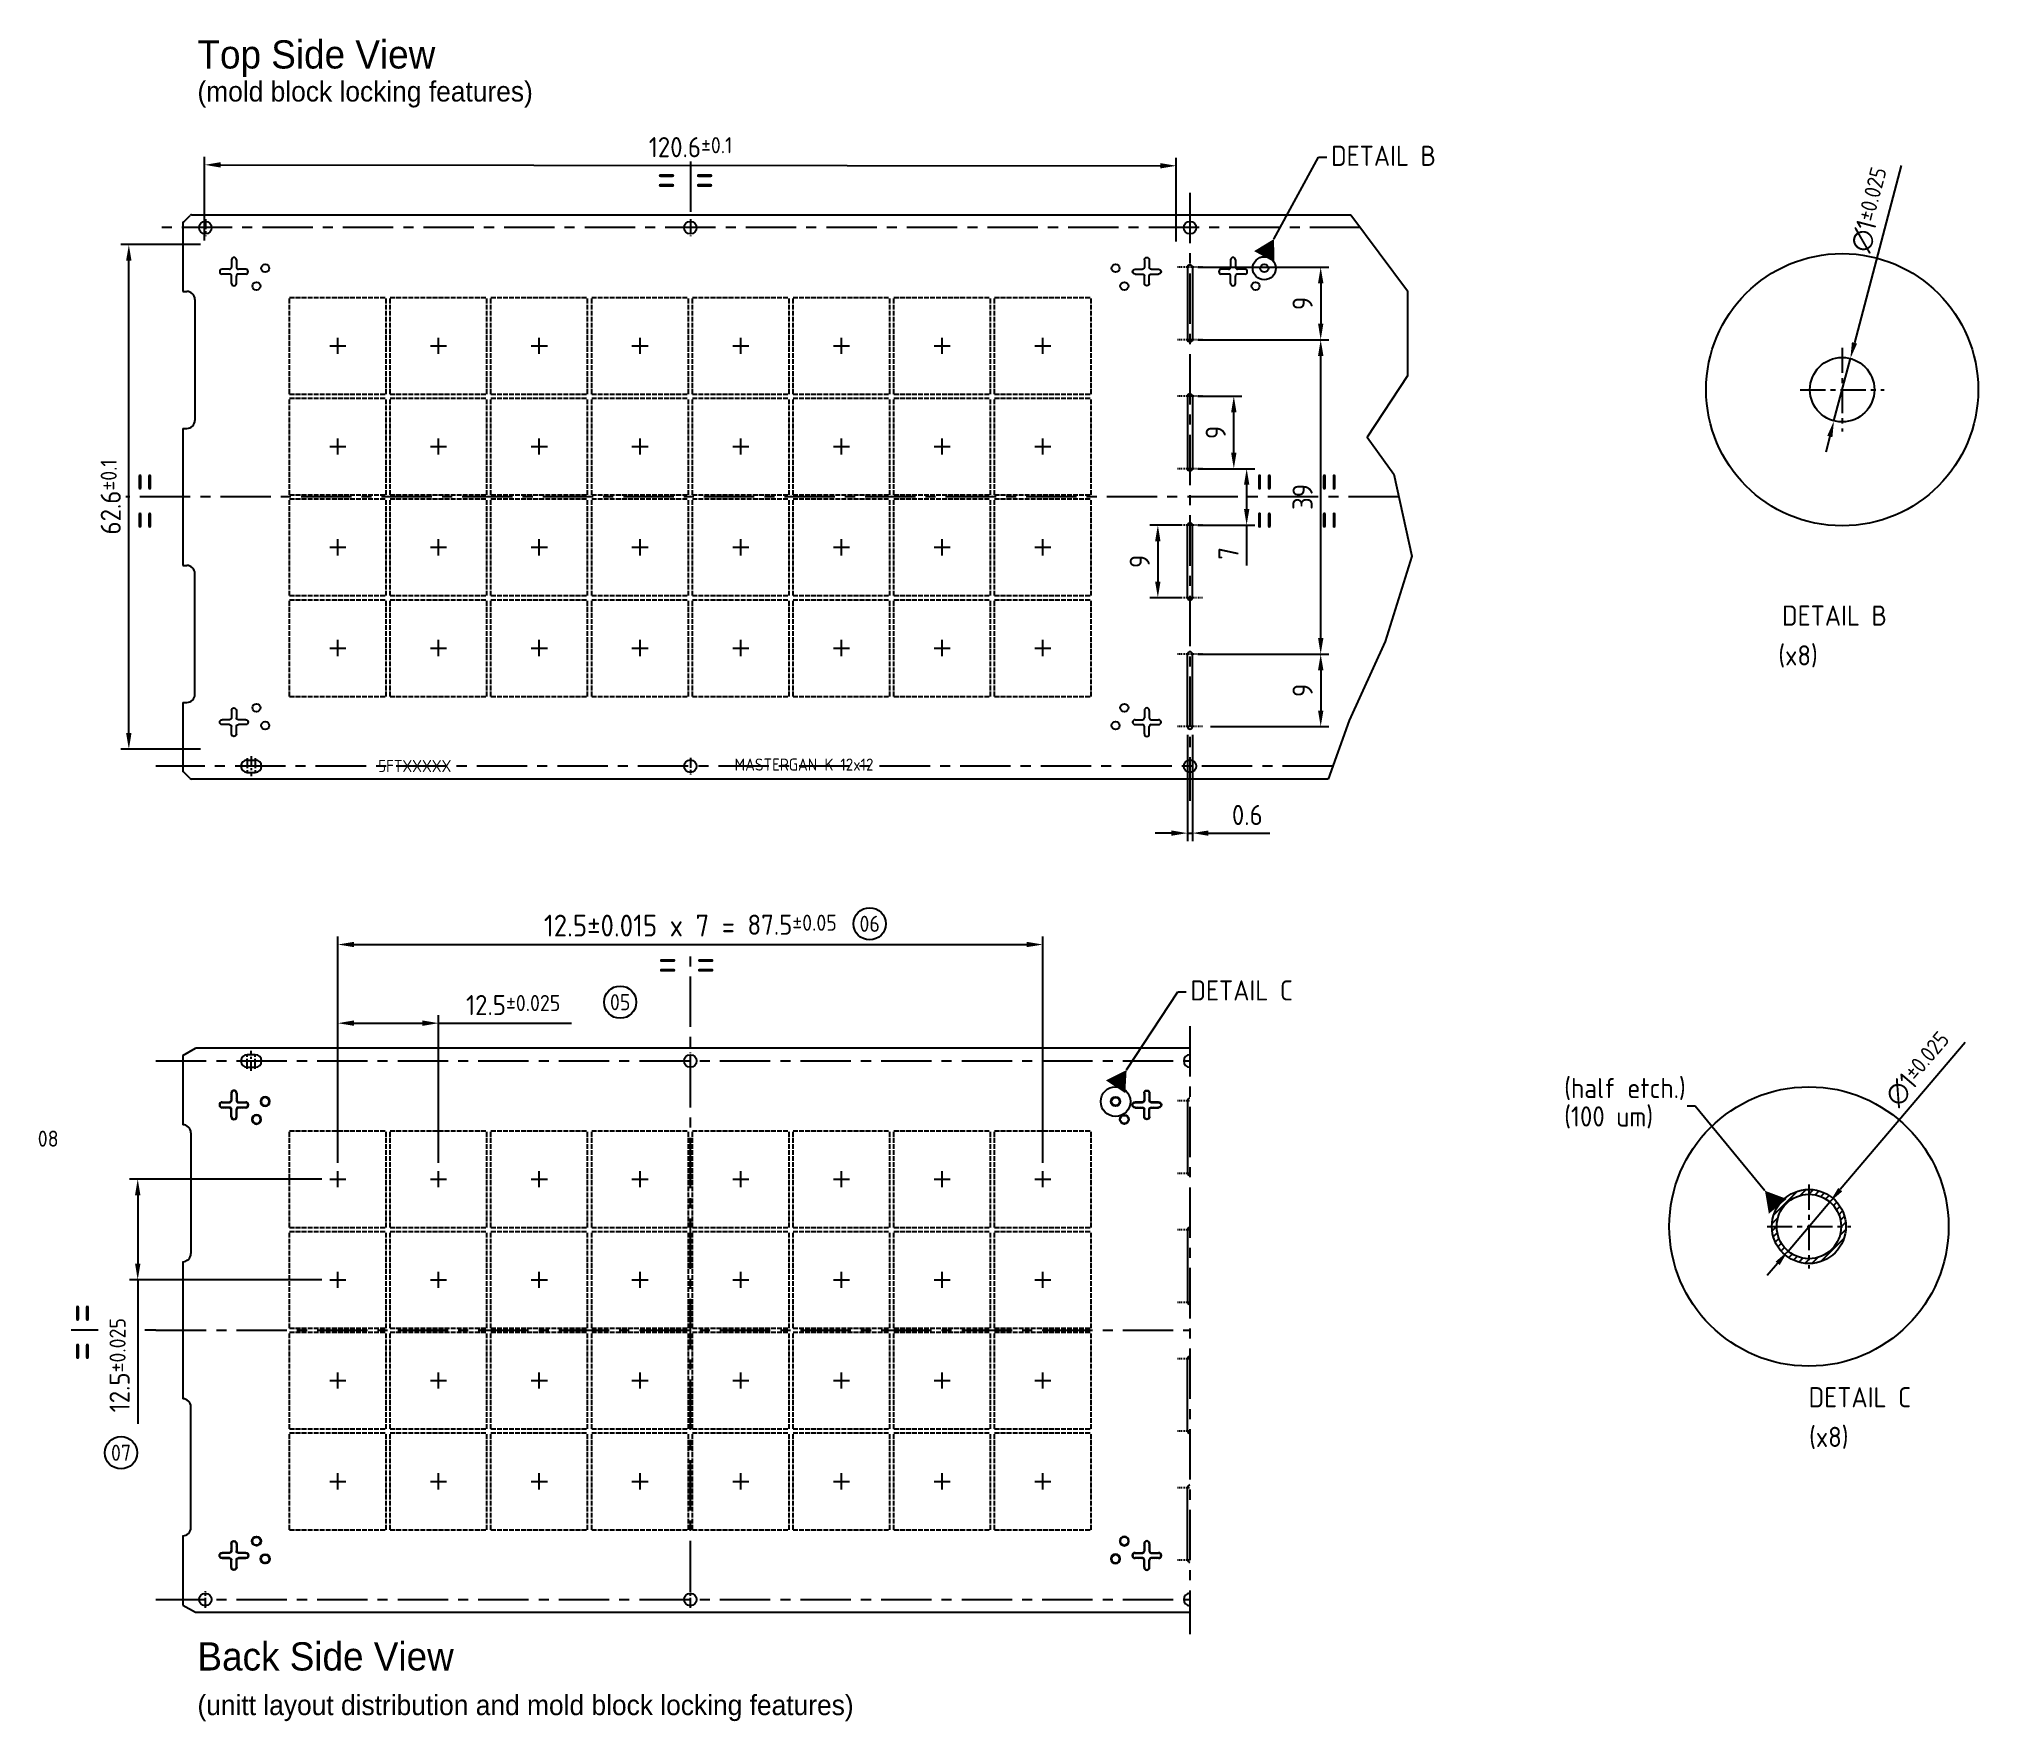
# Model space of a CAD drawing. Extents: x 392 to 633, y 231 to 440.
import ezdxf
from ezdxf import colors
from ezdxf.entities.mleader import LeaderData, LeaderLine
from ezdxf.enums import TextEntityAlignment as Align
from ezdxf.math import Vec2, Vec3

# ---------------------------------------------------------------- set-up
doc = ezdxf.new("R2010")
doc.units = 0
for name, pattern in [('AM_ISO02W050', [7.5, 6, -1.5]), ('AXES', [2, 1.25, -0.25, 0.25, -0.25]), ('CONTINU', [0])]:
    doc.linetypes.add(name, pattern=pattern)
for name, color, linetype, lineweight in [('AXIS', 4, 'AXES', 25), ('DIMENSIONS', 3, 'Continuous', 25), ('NOTES', 6, 'CONTINU', 25)]:
    doc.layers.add(name, color=color, linetype=linetype, lineweight=lineweight)
for name, color, linetype in [('bottom etching', 64, 'Continuous'), ('bottom leadframe', 7, 'Continuous'), ('leadframe', 7, 'Continuous'), ('Marking(top side)', 200, 'Continuous'), ('Outline', 6, 'AM_ISO02W050'), ('top leadframe', 5, 'Continuous')]:
    doc.layers.add(name, color=color, linetype=linetype)
doc.styles.get("Standard").update_dxf_attribs({"font": 'ISOCP.SHX', "bigfont": 'bigfont.shx'})
doc.dimstyles.new('ST standard', dxfattribs={"dimtxt": 2.5, "dimasz": 3.5, "dimexe": 1, "dimexo": 1, "dimgap": 1, "dimtad": 1, "dimdec": 3, "dimdsep": 46, "dimtxsty": 'STANDARD', "dimcen": 0, "dimclrd": 3, "dimclre": 3, "dimclrt": 1, "dimadec": 0, "dimazin": 2, "dimtol": 1, "dimtp": 0.1, "dimtm": 0.1, "dimtfac": 0.8, "dimtdec": 3, "dimtmove": 0, "dimatfit": 3, "dimfxl": 1, "dimtolj": 2, "dimlwd": -1, "dimlwe": -1, "dimarcsym": 1})
doc.dimstyles.new('ST standard$0', dxfattribs={"dimtxt": 2.5, "dimasz": 2, "dimexe": 1, "dimexo": 1, "dimgap": 1, "dimtad": 1, "dimdec": 3, "dimdsep": 46, "dimtxsty": 'STANDARD', "dimcen": 0, "dimclrd": 3, "dimclre": 3, "dimclrt": 1, "dimadec": 0, "dimazin": 2, "dimtol": 1, "dimtp": 0.1, "dimtm": 0.1, "dimtfac": 0.8, "dimtdec": 3, "dimtmove": 0, "dimatfit": 3, "dimfxl": 1, "dimtolj": 2, "dimlwd": -1, "dimlwe": -1, "dimarcsym": 1})

# ---------------------------------------------------------------- blocks, each defined once
blk = doc.blocks.new('*D4')
at = {"layer": 'Defpoints', "color": 0, "ltscale": 50, "transparency": 16777216}
for p in [(535.19, 386.34), (542.23, 386.34), (535.19, 379.34)]:
    blk.add_point(p, dxfattribs=at)
at = {"layer": 'DIMENSIONS', "color": 3, "linetype": 'ByBlock', "ltscale": 50, "transparency": 16777216}
for p, q in [((536.19, 386.34), (543.23, 386.34)), ((536.19, 379.34), (543.23, 379.34))]:
    blk.add_line(p, q, dxfattribs=at)
at = {"layer": 'DIMENSIONS', "color": 3, "ltscale": 50, "transparency": 16777216}
for p, q in [((542.23, 384.34), (542.23, 381.34)), ((542.23, 379.34), (542.23, 374.34))]:
    blk.add_line(p, q, dxfattribs=at)
for points in [[(541.9, 384.34), (542.57, 384.34), (542.23, 386.34)], [(541.9, 381.34), (542.57, 381.34), (542.23, 379.34)]]:
    blk.add_solid(points, dxfattribs=at)
at = {"layer": 'DIMENSIONS', "color": 1, "ltscale": 50, "transparency": 16777216, "insert": (539.98, 375.84), "char_height": 2.5, "attachment_point": 5, "rotation": 90}
blk.add_mtext('\\A2;7', dxfattribs=at)
blk = doc.blocks.new('*D5')
at = {"layer": 'Defpoints', "color": 0, "ltscale": 50, "transparency": 16777216}
for p in [(535.19, 395.34), (540.64, 395.34), (535.19, 386.34)]:
    blk.add_point(p, dxfattribs=at)
at = {"layer": 'DIMENSIONS', "color": 3, "linetype": 'ByBlock', "ltscale": 50, "transparency": 16777216}
for p, q in [((536.19, 395.34), (541.64, 395.34)), ((536.19, 386.34), (541.64, 386.34))]:
    blk.add_line(p, q, dxfattribs=at)
at = {"layer": 'DIMENSIONS', "color": 3, "ltscale": 50, "transparency": 16777216}
blk.add_line((540.64, 388.34), (540.64, 393.34), dxfattribs=at)
for points in [[(540.3, 393.34), (540.97, 393.34), (540.64, 395.34)], [(540.3, 388.34), (540.97, 388.34), (540.64, 386.34)]]:
    blk.add_solid(points, dxfattribs=at)
at = {"layer": 'DIMENSIONS', "color": 1, "ltscale": 50, "transparency": 16777216, "insert": (538.39, 390.84), "char_height": 2.5, "attachment_point": 5, "rotation": 90}
blk.add_mtext('\\A2;9', dxfattribs=at)
blk = doc.blocks.new('*D6')
at = {"layer": 'Defpoints', "color": 0, "ltscale": 50, "transparency": 16777216}
for p in [(535.19, 379.34), (531.21, 370.34), (535.19, 370.34)]:
    blk.add_point(p, dxfattribs=at)
at = {"layer": 'DIMENSIONS', "color": 3, "linetype": 'ByBlock', "ltscale": 50, "transparency": 16777216}
for p, q in [((534.19, 379.34), (530.21, 379.34)), ((534.19, 370.34), (530.21, 370.34))]:
    blk.add_line(p, q, dxfattribs=at)
at = {"layer": 'DIMENSIONS', "color": 3, "ltscale": 50, "transparency": 16777216}
blk.add_line((531.21, 377.34), (531.21, 372.34), dxfattribs=at)
for points in [[(530.87, 377.34), (531.54, 377.34), (531.21, 379.34)], [(530.87, 372.34), (531.54, 372.34), (531.21, 370.34)]]:
    blk.add_solid(points, dxfattribs=at)
at = {"layer": 'DIMENSIONS', "color": 1, "ltscale": 50, "transparency": 16777216, "insert": (528.96, 374.84), "char_height": 2.5, "attachment_point": 5, "rotation": 90}
blk.add_mtext('\\A2;9', dxfattribs=at)
blk = doc.blocks.new('*D7')
at = {"layer": 'Defpoints', "color": 0, "ltscale": 50, "transparency": 16777216}
for p in [(535.19, 402.34), (551.42, 402.34), (535.19, 363.34)]:
    blk.add_point(p, dxfattribs=at)
at = {"layer": 'DIMENSIONS', "color": 3, "linetype": 'ByBlock', "ltscale": 50, "transparency": 16777216}
for p, q in [((536.19, 402.34), (552.42, 402.34)), ((536.19, 363.34), (552.42, 363.34))]:
    blk.add_line(p, q, dxfattribs=at)
at = {"layer": 'DIMENSIONS', "color": 3, "ltscale": 50, "transparency": 16777216}
blk.add_line((551.42, 365.34), (551.42, 400.34), dxfattribs=at)
for points in [[(551.09, 400.34), (551.76, 400.34), (551.42, 402.34)], [(551.09, 365.34), (551.76, 365.34), (551.42, 363.34)]]:
    blk.add_solid(points, dxfattribs=at)
at = {"layer": 'DIMENSIONS', "color": 1, "ltscale": 50, "transparency": 16777216, "insert": (549.17, 382.84), "char_height": 2.5, "attachment_point": 5, "rotation": 90}
blk.add_mtext('\\A2;39', dxfattribs=at)
blk = doc.blocks.new('*D8')
at = {"layer": 'Defpoints', "color": 0, "ltscale": 50, "transparency": 16777216}
for p in [(535.19, 411.34), (535.19, 402.34), (551.42, 402.34)]:
    blk.add_point(p, dxfattribs=at)
at = {"layer": 'DIMENSIONS', "color": 3, "linetype": 'ByBlock', "ltscale": 50, "transparency": 16777216}
for p, q in [((536.19, 411.34), (552.42, 411.34)), ((536.19, 402.34), (552.42, 402.34))]:
    blk.add_line(p, q, dxfattribs=at)
at = {"layer": 'DIMENSIONS', "color": 3, "ltscale": 50, "transparency": 16777216}
blk.add_line((551.42, 409.34), (551.42, 404.34), dxfattribs=at)
for points in [[(551.09, 409.34), (551.76, 409.34), (551.42, 411.34)], [(551.09, 404.34), (551.76, 404.34), (551.42, 402.34)]]:
    blk.add_solid(points, dxfattribs=at)
at = {"layer": 'DIMENSIONS', "color": 1, "ltscale": 50, "transparency": 16777216, "insert": (549.17, 406.84), "char_height": 2.5, "attachment_point": 5, "rotation": 90}
blk.add_mtext('\\A2;9', dxfattribs=at)
blk = doc.blocks.new('*D9')
at = {"layer": 'Defpoints', "color": 0, "ltscale": 50, "transparency": 16777216}
for p in [(535.19, 363.34), (536.74, 354.34), (551.42, 354.34)]:
    blk.add_point(p, dxfattribs=at)
at = {"layer": 'DIMENSIONS', "color": 3, "linetype": 'ByBlock', "ltscale": 50, "transparency": 16777216}
for p, q in [((536.19, 363.34), (552.42, 363.34)), ((537.74, 354.34), (552.42, 354.34))]:
    blk.add_line(p, q, dxfattribs=at)
at = {"layer": 'DIMENSIONS', "color": 3, "ltscale": 50, "transparency": 16777216}
blk.add_line((551.42, 361.34), (551.42, 356.34), dxfattribs=at)
for points in [[(551.09, 361.34), (551.76, 361.34), (551.42, 363.34)], [(551.09, 356.34), (551.76, 356.34), (551.42, 354.34)]]:
    blk.add_solid(points, dxfattribs=at)
at = {"layer": 'DIMENSIONS', "color": 1, "ltscale": 50, "transparency": 16777216, "insert": (549.17, 358.84), "char_height": 2.5, "attachment_point": 5, "rotation": 90}
blk.add_mtext('\\A2;9', dxfattribs=at)
blk = doc.blocks.new('*D10')
at = {"layer": 'Defpoints', "color": 0, "ltscale": 50, "transparency": 16777216}
for p in [(534.89, 354.34), (535.49, 354.34), (535.49, 341.13)]:
    blk.add_point(p, dxfattribs=at)
at = {"layer": 'DIMENSIONS', "color": 3, "linetype": 'ByBlock', "ltscale": 50, "transparency": 16777216}
for p, q in [((534.89, 353.34), (534.89, 340.13)), ((535.49, 353.34), (535.49, 340.13))]:
    blk.add_line(p, q, dxfattribs=at)
at = {"layer": 'DIMENSIONS', "color": 3, "ltscale": 50, "transparency": 16777216}
for p, q in [((532.89, 341.13), (530.89, 341.13)), ((534.89, 341.13), (535.49, 341.13)), ((537.49, 341.13), (545.12, 341.13))]:
    blk.add_line(p, q, dxfattribs=at)
for points in [[(532.89, 341.46), (532.89, 340.8), (534.89, 341.13)], [(537.49, 341.46), (537.49, 340.8), (535.49, 341.13)]]:
    blk.add_solid(points, dxfattribs=at)
at = {"layer": 'DIMENSIONS', "color": 1, "ltscale": 50, "transparency": 16777216, "insert": (542.31, 343.38), "char_height": 2.5, "attachment_point": 5}
blk.add_mtext('\\A2;0.6', dxfattribs=at)
blk = doc.blocks.new('*D11')
at = {"layer": 'Defpoints', "color": 0, "ltscale": 50, "transparency": 16777216}
for p in [(533.5, 423.92), (412.89, 413.64), (533.49, 413.53)]:
    blk.add_point(p, dxfattribs=at)
at = {"layer": 'DIMENSIONS', "color": 3, "linetype": 'ByBlock', "ltscale": 50, "transparency": 16777216}
for p, q in [((412.89, 414.64), (412.9, 425.04)), ((533.49, 414.53), (533.5, 424.92))]:
    blk.add_line(p, q, dxfattribs=at)
at = {"layer": 'DIMENSIONS', "color": 3, "ltscale": 50, "transparency": 16777216}
blk.add_line((414.9, 424.03), (531.5, 423.92), dxfattribs=at)
for points in [[(414.9, 424.37), (414.9, 423.7), (412.9, 424.04)], [(531.5, 424.26), (531.5, 423.59), (533.5, 423.92)]]:
    blk.add_solid(points, dxfattribs=at)
at = {"layer": 'DIMENSIONS', "color": 1, "ltscale": 50, "transparency": 16777216, "insert": (473.21, 426.23), "char_height": 2.5, "attachment_point": 5, "rotation": 359.9464}
blk.add_mtext('\\A2;120.6{\\H2;±0.1}', dxfattribs=at)
blk = doc.blocks.new('*D12')
at = {"layer": 'Defpoints', "color": 0, "ltscale": 50, "transparency": 16777216}
for p in [(403.5, 414.14), (413.39, 414.14), (413.39, 351.54)]:
    blk.add_point(p, dxfattribs=at)
at = {"layer": 'DIMENSIONS', "color": 3, "linetype": 'ByBlock', "ltscale": 50, "transparency": 16777216}
for p, q in [((412.39, 414.14), (402.5, 414.14)), ((412.39, 351.54), (402.5, 351.54))]:
    blk.add_line(p, q, dxfattribs=at)
at = {"layer": 'DIMENSIONS', "color": 3, "ltscale": 50, "transparency": 16777216}
blk.add_line((403.5, 353.54), (403.5, 412.14), dxfattribs=at)
for points in [[(403.16, 412.14), (403.83, 412.14), (403.5, 414.14)], [(403.16, 353.54), (403.83, 353.54), (403.5, 351.54)]]:
    blk.add_solid(points, dxfattribs=at)
at = {"layer": 'DIMENSIONS', "color": 1, "ltscale": 50, "transparency": 16777216, "insert": (401.25, 382.84), "char_height": 2.5, "attachment_point": 5, "rotation": 90}
blk.add_mtext('\\A2;62.6{\\H2;±0.1}', dxfattribs=at)
blk = doc.blocks.new('_DatumFilled')
at = {"color": 0, "linetype": 'ByBlock'}
blk.add_solid([(0, 0.577), (-1, 0), (0, -0.577)], dxfattribs=at)
blk = doc.blocks.new('slot')
at = {"layer": 'AXIS', "ltscale": 0.1}
for p, q in [((-1.55, 9.5), (1.55, 9.5)), ((-1.55, 0.5), (1.55, 0.5))]:
    blk.add_line(p, q, dxfattribs=at)
at = {"layer": 'leadframe'}
for p, q in [((-0.3, 9.5), (-0.3, 0.5)), ((0.3, 9.5), (0.3, 0.5))]:
    blk.add_line(p, q, dxfattribs=at)
for centre, start, end in [((0, 9.5), 0, 180), ((0, 0.5), 180, 0)]:
    blk.add_arc(centre, 0.3, start, end, dxfattribs=at)
blk = doc.blocks.new('leadframe half top')
for centre in [(-122.2, 33.41), (-62, 33.41), (0, 33.41), (-62, -33.41), (0, -33.41)]:
    blk.add_circle(centre, 0.775)
at = {"layer": 'AXIS', "ltscale": 5}
for p, q in [((0, 37.72), (0, -37.72)), ((21.13, 33.41), (-128.33, 33.41)), ((25.93, 0), (-132.05, 0)), ((17.74, -33.41), (-128.33, -33.41))]:
    blk.add_line(p, q, dxfattribs=at)
at = {"layer": 'AXIS'}
for p, q in [((-122.2, 34.45), (-122.2, 32.37)), ((-62, 34.45), (-62, 32.37)), ((-117, -32.41), (-117, -34.41)), ((-116.5, -32.16), (-116.5, -34.66)), ((-116, -32.41), (-116, -34.41)), ((-62, -32.37), (-62, -34.45))]:
    blk.add_line(p, q, dxfattribs=at)
at = {"layer": 'leadframe'}
for p, q in [((-125, 34.1), (-125, 25.5)), ((-124.82, 34.18), (-124.07, 34.93)), ((-123.9, 35), (19.95, 35)), ((-125, 25.5), (-124.5, 25.5)), ((-123.5, 24.5), (-123.5, 9.5)), ((-125, 8.5), (-125, -8.5)), ((-125, 8.5), (-124.5, 8.5)), ((-125, -8.5), (-124.5, -8.5)), ((-123.5, -24.5), (-123.5, -9.5)), ((-125, -25.5), (-125, -34.1)), ((-125, -25.5), (-124.5, -25.5)), ((-117, -32.64), (-116, -32.64)), ((-124.07, -34.93), (-124.82, -34.18)), ((17.17, -35), (-123.9, -35)), ((-117, -34.19), (-116, -34.19))]:
    blk.add_line(p, q, dxfattribs=at)
blk.add_lwpolyline([(19.95, 35), (26.99, 25.57), (26.99, 15.02), (21.99, 7.43), (25.32, 2.81), (27.54, -7.37), (24.21, -17.92), (19.77, -27.73), (17.17, -35)], dxfattribs=at)
for centre, radius, start, end in [((-125, 34.35), 0.25, 270, 315), ((-123.9, 34.75), 0.25, 90, 135), ((-124.5, 24.5), 1, 0, 90), ((-124.5, 9.5), 1, 270, 0), ((-124.5, -9.5), 1, 0, 90), ((-124.5, -24.5), 1, 270, 360), ((-117, -33.41), 0.775, 90, 270), ((-116, -33.41), 0.775, 270, 90), ((-125, -34.35), 0.25, 45, 90), ((-123.9, -34.75), 0.25, 225, 270)]:
    blk.add_arc(centre, radius, start, end, dxfattribs=at)
at = {"layer": 'leadframe', "xscale": -1}
for p in [(0, 19), (0, 3)]:
    blk.add_blockref('slot', p, dxfattribs=at)
at = {"layer": 'leadframe', "rotation": 180}
for p in [(0, -3), (0, -19)]:
    blk.add_blockref('slot', p, dxfattribs=at)
blk = doc.blocks.new('leadframe half bottom')
for centre in [(-62, 33.41), (-122.2, -33.41), (-62, -33.41)]:
    blk.add_circle(centre, 0.775)
for centre in [(0, 33.41), (0, -33.41)]:
    blk.add_arc(centre, 0.775, 90, 270)
at = {"layer": 'AXIS', "ltscale": 5}
for p, q in [((-62, -32.37), (-62, 46.88)), ((0, 37.72), (0, -37.72)), ((-128.33, 33.41), (0, 33.41)), ((-128.33, 0), (0, 0)), ((-128.33, -33.41), (0, -33.41))]:
    blk.add_line(p, q, dxfattribs=at)
at = {"layer": 'AXIS'}
for p, q in [((-117, 32.41), (-117, 34.41)), ((-116.5, 32.16), (-116.5, 34.66)), ((-116.5, 32.16), (-116.5, 34.66)), ((-116, 32.41), (-116, 34.41)), ((-62, 32.37), (-62, 34.45)), ((-122.2, -34.45), (-122.2, -32.37)), ((-62, -34.45), (-62, -32.37))]:
    blk.add_line(p, q, dxfattribs=at)
at = {"layer": 'AXIS', "ltscale": 0.1}
for p, q in [((-1.55, 28.5), (0, 28.5)), ((-1.55, 19.5), (0, 19.5)), ((-1.55, 12.5), (0, 12.5)), ((-1.55, 3.5), (0, 3.5)), ((-1.55, -3.5), (0, -3.5)), ((-1.55, -12.5), (0, -12.5)), ((-1.55, -19.5), (0, -19.5)), ((-1.55, -28.5), (0, -28.5))]:
    blk.add_line(p, q, dxfattribs=at)
at = {"layer": 'leadframe'}
for p, q in [((-125, 34.1), (-123.44, 35)), ((-125, 34.1), (-125, 25.5)), ((0, 35), (-123.44, 35)), ((-117, 34.19), (-116, 34.19)), ((-117, 32.64), (-116, 32.64)), ((-0.3, 28.5), (-0.3, 19.5)), ((-124, 24.5), (-124, 9.5)), ((-0.3, 12.5), (-0.3, 3.5)), ((-125, 8.5), (-125, -8.5)), ((-0.3, -12.5), (-0.3, -3.5)), ((-124, -24.5), (-124, -9.5)), ((-0.3, -28.5), (-0.3, -19.5)), ((-125, -25.5), (-125, -34.1)), ((-125, -34.1), (-123.44, -35)), ((-123.44, -35), (0, -35))]:
    blk.add_line(p, q, dxfattribs=at)
for centre, radius, start, end in [((-117, 33.41), 0.775, 90, 270), ((-116, 33.41), 0.775, 270, 90), ((0, 28.5), 0.3, 90, 180), ((-125, 24.5), 1, 0, 90), ((0, 19.5), 0.3, 180, 270), ((0, 12.5), 0.3, 90, 180), ((-125, 9.5), 1, 270, 0), ((0, 3.5), 0.3, 180, 270), ((0, -3.5), 0.3, 90, 180), ((-125, -9.5), 1, 0, 90), ((0, -12.5), 0.3, 180, 270), ((0, -19.5), 0.3, 90, 180), ((-125, -24.5), 1, 270, 0), ((0, -28.5), 0.3, 180, 270)]:
    blk.add_arc(centre, radius, start, end, dxfattribs=at)
blk = doc.blocks.new('*D15')
at = {"layer": 'bottom etching', "color": 3, "linetype": 'ByBlock', "ltscale": 50, "transparency": 16777216}
for p, q in [((427.44, 298.21), (403.6, 298.21)), ((404.6, 296.21), (404.6, 287.71)), ((427.44, 285.71), (403.6, 285.71)), ((404.6, 285.71), (404.6, 267.86))]:
    blk.add_line(p, q, dxfattribs=at)
at = {"layer": 'bottom etching', "color": 3, "ltscale": 50, "transparency": 16777216}
for points in [[(404.27, 296.21), (404.94, 296.21), (404.6, 298.21)], [(404.27, 287.71), (404.94, 287.71), (404.6, 285.71)]]:
    blk.add_solid(points, dxfattribs=at)
at = {"layer": 'Defpoints', "color": 0, "ltscale": 50, "transparency": 16777216}
for p in [(428.44, 298.21), (404.6, 285.71), (428.44, 285.71)]:
    blk.add_point(p, dxfattribs=at)
at = {"layer": 'bottom etching', "color": 1, "ltscale": 50, "transparency": 16777216, "insert": (402.35, 275.12), "char_height": 2.5, "attachment_point": 5, "rotation": 90}
blk.add_mtext('\\A2;12.5{\\H2;±0.025}', dxfattribs=at)
blk = doc.blocks.new('*D16')
at = {"layer": 'bottom etching', "color": 3, "linetype": 'ByBlock', "ltscale": 50, "transparency": 16777216}
for p, q in [((429.44, 300.21), (429.44, 318.55)), ((441.94, 300.21), (441.94, 318.55)), ((431.44, 317.55), (439.94, 317.55)), ((441.94, 317.55), (458.45, 317.55))]:
    blk.add_line(p, q, dxfattribs=at)
at = {"layer": 'bottom etching', "color": 3, "ltscale": 50, "transparency": 16777216}
for points in [[(431.44, 317.89), (431.44, 317.22), (429.44, 317.55)], [(439.94, 317.89), (439.94, 317.22), (441.94, 317.55)]]:
    blk.add_solid(points, dxfattribs=at)
at = {"layer": 'Defpoints', "color": 0, "ltscale": 50, "transparency": 16777216}
for p in [(441.94, 317.55), (429.44, 299.21), (441.94, 299.21)]:
    blk.add_point(p, dxfattribs=at)
at = {"layer": 'bottom etching', "color": 1, "ltscale": 50, "transparency": 16777216, "insert": (451.2, 319.8), "char_height": 2.5, "attachment_point": 5}
blk.add_mtext('\\A2;12.5{\\H2;±0.025}', dxfattribs=at)
blk = doc.blocks.new('*D19')
at = {"layer": 'bottom leadframe', "color": 3, "linetype": 'ByBlock', "ltscale": 50, "transparency": 16777216}
for p, q in [((429.44, 300.21), (429.44, 328.31)), ((516.94, 300.21), (516.94, 328.31))]:
    blk.add_line(p, q, dxfattribs=at)
at = {"layer": 'bottom leadframe', "color": 3, "ltscale": 50, "transparency": 16777216}
blk.add_line((431.44, 327.31), (514.94, 327.31), dxfattribs=at)
for points in [[(431.44, 327.64), (431.44, 326.98), (429.44, 327.31)], [(514.94, 327.64), (514.94, 326.98), (516.94, 327.31)]]:
    blk.add_solid(points, dxfattribs=at)
at = {"layer": 'Defpoints', "color": 0, "ltscale": 50, "transparency": 16777216}
for p in [(516.94, 327.31), (429.44, 299.21), (516.94, 299.21)]:
    blk.add_point(p, dxfattribs=at)
at = {"layer": 'bottom leadframe', "color": 1, "ltscale": 50, "transparency": 16777216, "insert": (473.19, 329.66), "char_height": 2.5, "attachment_point": 5}
blk.add_mtext('\\A2;{\\H1.08333x;12.5%%P0.015 x 7 = }87.5{\\H2;±0.05}', dxfattribs=at)
blk = doc.blocks.new('12x12 outline')
at = {"layer": 'AXIS', "ltscale": 50}
for p, q in [((0, -1.05), (0, 0.95)), ((-1, -0.05), (1, -0.05))]:
    blk.add_line(p, q, dxfattribs=at)
at = {"layer": 'Outline', "ltscale": 0.1}
for p, q in [((-6, -6.05), (-6, 5.95)), ((-6, 5.95), (6, 5.95)), ((6, -6.05), (6, 5.95)), ((-6, -6.05), (6, -6.05))]:
    blk.add_line(p, q, dxfattribs=at)
at = {"layer": 'top leadframe', "ltscale": 50}
blk.add_line((0, -0.05), (0, -0.05), dxfattribs=at)
blk = doc.blocks.new('*U21')
at = {"layer": 'leadframe', "ltscale": 50}
blk.add_blockref('12x12 outline', (0, 0.05), dxfattribs=at)
blk = doc.blocks.new('*U22')
at = {"layer": 'leadframe', "color": 0, "linetype": 'ByBlock', "lineweight": -2, "transparency": 16777216}
for p in [(0, 0), (12.5, 0), (25, 0), (37.5, 0), (50, 0), (62.5, 0), (75, 0), (87.5, 0), (0, -12.5), (12.5, -12.5), (25, -12.5), (37.5, -12.5), (50, -12.5), (62.5, -12.5), (75, -12.5), (87.5, -12.5), (0, -25), (12.5, -25), (25, -25), (37.5, -25), (50, -25), (62.5, -25), (75, -25), (87.5, -25), (0, -37.5), (12.5, -37.5), (25, -37.5), (37.5, -37.5), (50, -37.5), (62.5, -37.5), (75, -37.5), (87.5, -37.5)]:
    blk.add_blockref('*U21', p, dxfattribs=at)
blk = doc.blocks.new('*U23')
at = {"layer": 'leadframe', "ltscale": 50}
blk.add_blockref('12x12 outline', (0, 0.05), dxfattribs=at)
blk = doc.blocks.new('*U24')
at = {"layer": 'leadframe', "color": 0, "linetype": 'ByBlock', "lineweight": -2, "transparency": 16777216}
for p in [(0, 0), (12.5, 0), (25, 0), (37.5, 0), (50, 0), (62.5, 0), (75, 0), (87.5, 0), (0, -12.5), (12.5, -12.5), (25, -12.5), (37.5, -12.5), (50, -12.5), (62.5, -12.5), (75, -12.5), (87.5, -12.5), (0, -25), (12.5, -25), (25, -25), (37.5, -25), (50, -25), (62.5, -25), (75, -25), (87.5, -25), (0, -37.5), (12.5, -37.5), (25, -37.5), (37.5, -37.5), (50, -37.5), (62.5, -37.5), (75, -37.5), (87.5, -37.5)]:
    blk.add_blockref('*U23', p, dxfattribs=at)
blk = doc.blocks.new('top external slot corner')
at = {"layer": 'top leadframe'}
for p, q in [((-0.55, -1.5125), (-1.4625, -1.5125)), ((-0.55, -2.1125), (-1.4625, -2.1125)), ((-0.3, -0.35), (-0.3, -1.2625)), ((-0.3, -3.275), (-0.3, -2.3625)), ((0.3, -0.35), (0.3, -1.2625)), ((0.3, -3.275), (0.3, -2.3625)), ((1.4625, -1.5125), (0.55, -1.5125)), ((1.4625, -2.1125), (0.55, -2.1125))]:
    blk.add_line(p, q, dxfattribs=at)
for centre, radius, start, end in [((-1.4625, -1.8125), 0.3, 90, 270), ((-0.55, -1.2625), 0.25, 270, 0), ((-0.55, -2.3625), 0.25, 360, 90), ((0, -0.35), 0.3, 0, 180), ((0.55, -1.2625), 0.25, 180, 270), ((0.55, -2.3625), 0.25, 90, 180), ((1.4625, -1.8125), 0.3, 270, 90), ((0, -3.275), 0.3, 180, 0)]:
    blk.add_arc(centre, radius, start, end, dxfattribs=at)
blk = doc.blocks.new('bottom external slot corner')
at = {"layer": 'bottom etching', "ltscale": 50}
h = blk.add_hatch(dxfattribs=at)
h.set_pattern_fill('ANSI31', color=256, scale=0.016)
h.paths.add_polyline_path([(0.35, 0.55, 0.414214), (0.55, 0.35), (1.46, 0.35, -1), (1.46, -0.35), (0.55, -0.35, 0.414214), (0.35, -0.55), (0.35, -1.46, -1), (-0.35, -1.46), (-0.35, -0.55, 0.414214), (-0.55, -0.35), (-1.46, -0.35, -1), (-1.46, 0.35), (-0.55, 0.35, 0.414214), (-0.35, 0.55), (-0.35, 1.46, -1), (0.35, 1.46)])
h.paths.add_polyline_path([(0.3, 1.46, 1), (-0.3, 1.46), (-0.3, 0.55, -0.414214), (-0.55, 0.3), (-1.46, 0.3, 1), (-1.46, -0.3), (-0.55, -0.3, -0.414214), (-0.3, -0.55), (-0.3, -1.46, 1), (0.3, -1.46), (0.3, -0.55, -0.414214), (0.55, -0.3), (1.46, -0.3, 1), (1.46, 0.3), (0.55, 0.3, -0.414214), (0.3, 0.55)], flags=16)
at = {"layer": 'bottom leadframe'}
for p, q in [((-1.46, 0.35), (-0.55, 0.35)), ((0.35, 1.46), (0.35, 0.55)), ((0.55, 0.35), (1.46, 0.35)), ((-0.55, -0.35), (-1.46, -0.35)), ((0.35, -1.46), (0.35, -0.55)), ((1.46, -0.35), (0.55, -0.35))]:
    blk.add_line(p, q, dxfattribs=at)
at = {"layer": 'bottom leadframe', "ltscale": 50}
for p, q in [((-0.35, 1.46), (-0.35, 0.55)), ((-0.35, -1.46), (-0.35, -0.55))]:
    blk.add_line(p, q, dxfattribs=at)
at = {"layer": 'bottom leadframe'}
for centre, radius, start, end in [((-1.46, 0), 0.35, 90, 270), ((-0.55, 0.55), 0.2, 270, 0), ((0, 1.46), 0.35, 0, 180), ((0.55, 0.55), 0.2, 180, 270), ((1.46, 0), 0.35, 270, 90), ((-0.55, -0.55), 0.2, 360, 90), ((0, -1.46), 0.35, 180, 0), ((0.55, -0.55), 0.2, 90, 180)]:
    blk.add_arc(centre, radius, start, end, dxfattribs=at)
at = {"layer": 'top leadframe', "ltscale": 50}
for p, q in [((-1.46, 0.3), (-0.55, 0.3)), ((0.55, 0.3), (1.46, 0.3))]:
    blk.add_line(p, q, dxfattribs=at)
at = {"layer": 'top leadframe'}
for p, q in [((-0.3, 1.46), (-0.3, 0.55)), ((0.3, 1.46), (0.3, 0.55)), ((-0.55, -0.3), (-1.46, -0.3)), ((-0.3, -1.46), (-0.3, -0.55)), ((0.3, -1.46), (0.3, -0.55)), ((1.46, -0.3), (0.55, -0.3))]:
    blk.add_line(p, q, dxfattribs=at)
for centre, radius, start, end in [((-1.46, 0), 0.3, 90, 270), ((-0.55, 0.55), 0.25, 270, 0), ((0, 1.46), 0.3, 0, 180), ((0.55, 0.55), 0.25, 180, 270), ((1.46, 0), 0.3, 270, 90), ((-0.55, -0.55), 0.25, 360, 90), ((0, -1.46), 0.3, 180, 0), ((0.55, -0.55), 0.25, 90, 180)]:
    blk.add_arc(centre, radius, start, end, dxfattribs=at)
blk = doc.blocks.new('corner bottom')
at = {"layer": 'bottom etching'}
h = blk.add_hatch(dxfattribs=at)
h.set_pattern_fill('ANSI31', color=256, scale=0.025)
h.set_pattern_definition([(45, (-2.5925, 11.49553), (-0.0561266, 0.0561266), [])])
h.paths.add_polyline_path([(-4.8, -6.3375, 1), (-3.65, -6.3375, 1)])
h.paths.add_polyline_path([(-3.725, -6.3375, -1), (-4.725, -6.3375, -1)], flags=16)
at = {"layer": 'bottom leadframe'}
blk.add_circle((-4.225, -6.3375), 0.575, dxfattribs=at)
at = {"layer": 'top leadframe'}
blk.add_circle((-4.225, -6.3375), 0.5, dxfattribs=at)
blk = doc.blocks.new('*D25')
at = {"layer": 'Defpoints', "color": 0, "ltscale": 50, "transparency": 16777216}
for p in [(617.16, 400.01), (615.12, 392.27)]:
    blk.add_point(p, dxfattribs=at)
at = {"layer": 'DIMENSIONS', "color": 3, "ltscale": 50, "transparency": 16777216}
for p, q in [((623.47, 423.95), (617.67, 401.94)), ((615.12, 392.27), (617.16, 400.01)), ((614.61, 390.34), (614.1, 388.4))]:
    blk.add_line(p, q, dxfattribs=at)
for points in [[(617.35, 402.03), (617.99, 401.86), (617.16, 400.01)], [(614.29, 390.42), (614.93, 390.25), (615.12, 392.27)]]:
    blk.add_solid(points, dxfattribs=at)
at = {"layer": 'DIMENSIONS', "color": 1, "ltscale": 50, "transparency": 16777216, "insert": (619.7, 418.47), "char_height": 2.5, "attachment_point": 5, "rotation": 75.2359}
blk.add_mtext('\\A2;∅1{\\H2;±0.025}', dxfattribs=at)
blk = doc.blocks.new('*D26')
at = {"layer": 'Defpoints', "color": 0, "ltscale": 50, "transparency": 16777216}
for p in [(614.6, 295.37), (609.42, 289.28)]:
    blk.add_point(p, dxfattribs=at)
at = {"layer": 'DIMENSIONS', "color": 3, "ltscale": 50, "transparency": 16777216}
for p, q in [((631.41, 315.15), (615.9, 296.9)), ((609.42, 289.28), (614.6, 295.37)), ((608.13, 287.75), (606.83, 286.23))]:
    blk.add_line(p, q, dxfattribs=at)
for points in [[(615.65, 297.11), (616.15, 296.68), (614.6, 295.37)], [(607.88, 287.97), (608.38, 287.54), (609.42, 289.28)]]:
    blk.add_solid(points, dxfattribs=at)
at = {"layer": 'DIMENSIONS', "color": 1, "ltscale": 50, "transparency": 16777216, "insert": (625.64, 311.84), "char_height": 2.5, "attachment_point": 5, "rotation": 49.647}
blk.add_mtext('\\A2;∅1{\\H2;±0.025}', dxfattribs=at)

msp = doc.modelspace()

# ---------------------------------------------------------------- linework, layer by layer
at = {"layer": 'AXIS', "ltscale": 5}
msp.add_line((473.1934, 424.4736), (473.1934, 415.2135), dxfattribs=at)
at = {"layer": 'AXIS', "ltscale": 2.5}
for p, q in [((616.1398, 401.3428), (616.1398, 390.9385)), ((610.9377, 396.1406), (621.3419, 396.1406)), ((612.0148, 297.5276), (612.0148, 287.1233)), ((606.8127, 292.3255), (617.2169, 292.3255))]:
    msp.add_line(p, q, dxfattribs=at)
at = {"layer": 'AXIS', "ltscale": 50}
for p, q in [((399.6894, 279.458), (396.3492, 279.458)), ((406.8587, 279.458), (405.471, 279.458))]:
    msp.add_line(p, q, dxfattribs=at)
at = {"layer": 'DIMENSIONS', "color": 1, "ltscale": 50}
for centre, radius in [((544.4236, 411.2062), 1.4364), ((616.1398, 396.1406), 16.8858), ((525.9632, 307.8235), 1.8372), ((612.0148, 292.3255), 17.329)]:
    msp.add_circle(centre, radius, dxfattribs=at)
at = {"layer": 'DIMENSIONS', "ltscale": 50}
for centre in [(495.4443, 329.8797), (464.478, 320.1546), (402.5265, 264.2536)]:
    msp.add_circle(centre, 2, dxfattribs=at)
at = {"layer": 'top leadframe', "ltscale": 50}
for centre, radius in [((420.4236, 411.2062), 0.5), ((525.9632, 411.2062), 0.5), ((544.4236, 411.2062), 0.5), ((419.3353, 408.9987), 0.5), ((527.0515, 408.9987), 0.5), ((543.3353, 408.9987), 0.5), ((616.1398, 396.1406), 4), ((419.3353, 356.6826), 0.5), ((527.0515, 356.6826), 0.5), ((420.4236, 354.4751), 0.5), ((525.9632, 354.4751), 0.5)]:
    msp.add_circle(centre, radius, dxfattribs=at)

# ---------------------------------------------------------------- block references
at = {"layer": 'bottom leadframe', "ltscale": 50}
for p in [(416.5434, 412.6031), (540.5434, 412.6031), (416.5434, 309.2205)]:
    msp.add_blockref('top external slot corner', p, dxfattribs=at)
at = {"layer": 'bottom leadframe', "ltscale": 50, "xscale": -1}
for p in [(529.8434, 412.6031), (529.8434, 309.2205)]:
    msp.add_blockref('top external slot corner', p, dxfattribs=at)
at = {"layer": 'bottom leadframe', "ltscale": 50, "xscale": -1, "rotation": 180}
for p in [(416.5434, 353.0781), (416.5434, 249.6955)]:
    msp.add_blockref('top external slot corner', p, dxfattribs=at)
at = {"layer": 'bottom leadframe', "ltscale": 50, "rotation": 180}
for p in [(529.8434, 353.0781), (529.8434, 249.6955)]:
    msp.add_blockref('top external slot corner', p, dxfattribs=at)
at = {"layer": 'bottom leadframe'}
msp.add_blockref('bottom external slot corner', (416.5434, 307.408), dxfattribs=at)
at = {"layer": 'bottom leadframe', "xscale": -1}
msp.add_blockref('bottom external slot corner', (529.8434, 307.408), dxfattribs=at)
at = {"layer": 'bottom leadframe', "xscale": -1, "rotation": 180}
msp.add_blockref('bottom external slot corner', (416.5434, 251.508), dxfattribs=at)
at = {"layer": 'bottom leadframe', "rotation": 180}
msp.add_blockref('bottom external slot corner', (529.8434, 251.508), dxfattribs=at)
at = {"layer": 'leadframe'}
for name, p in [('leadframe half top', (535.1934, 382.8406)), ('*U24', (429.4434, 401.5906)), ('leadframe half bottom', (535.1934, 279.458)), ('*U22', (429.4434, 298.208))]:
    msp.add_blockref(name, p, dxfattribs=at)
at = {"layer": 'top leadframe', "xscale": -1, "rotation": 180}
for p in [(424.6486, 301.486), (423.5603, 299.2785)]:
    msp.add_blockref('corner bottom', p, dxfattribs=at)
at = {"layer": 'top leadframe', "rotation": 180}
for p in [(521.7382, 301.486), (522.8265, 299.2785)]:
    msp.add_blockref('corner bottom', p, dxfattribs=at)
at = {"layer": 'top leadframe', "xscale": 8, "yscale": 8, "zscale": 8, "rotation": 180}
msp.add_blockref('corner bottom', (578.2148, 241.6255), dxfattribs=at)
at = {"layer": 'top leadframe'}
for p in [(423.5603, 259.6374), (424.6486, 257.4299)]:
    msp.add_blockref('corner bottom', p, dxfattribs=at)
at = {"layer": 'top leadframe', "xscale": -1}
for p in [(522.8265, 259.6374), (521.7382, 257.4299)]:
    msp.add_blockref('corner bottom', p, dxfattribs=at)

# ---------------------------------------------------------------- texts
at = {"layer": 'DIMENSIONS', "color": 1, "ltscale": 50}
for s, p in [('DETAIL B', (552.7075, 423.9104)), ('DETAIL B', (608.6771, 366.8671)), ('DETAIL C', (535.247, 320.3649)), ('(half etch.)', (581.6351, 308.2521)), ('(100 um)', (581.6351, 304.7299)), ('DETAIL C', (611.9732, 269.8942))]:
    msp.add_text(s, height=2.5, dxfattribs=at).set_placement(p)
at = {"layer": 'DIMENSIONS', "ltscale": 50}
for p in [(469.0078, 420.5199), (469.146, 323.1476)]:
    msp.add_text('= =', height=4, dxfattribs=at).set_placement(p)
for rotation, p in [(90, (407.0674, 378.7419)), (90, (546.0167, 378.7419)), (90, (554.0585, 378.7419)), (270, (396.1643, 282.7898))]:
    msp.add_text('= =', height=4, rotation=rotation, dxfattribs=at).set_placement(p)
at = {"layer": 'DIMENSIONS', "color": 1, "ltscale": 50}
for p in [(608.2225, 361.9168), (612.0401, 264.9562)]:
    msp.add_text('(x8)', height=2.5, rotation=0.317868, dxfattribs=at).set_placement(p)
at = {"layer": 'DIMENSIONS', "ltscale": 50}
for s, p in [('06', (495.4443, 329.8797)), ('05', (464.478, 320.1546)), ('08', (393.4879, 303.2208)), ('07', (402.5265, 264.2536))]:
    msp.add_text(s, height=2, dxfattribs=at).set_placement(p, align=Align.MIDDLE_CENTER)
at = {"layer": 'Marking(top side)', "ltscale": 50}
for s, p in [('5FTXXXXX', (434.4433, 348.703)), ('MASTERGAN-K 12x12', (478.6747, 348.8837))]:
    msp.add_text(s, height=1.5, dxfattribs=at).set_placement(p)
at = {"layer": 'NOTES', "attachment_point": 1}
for s, width, insert, char_height in [('{\\fPMingLiU|b0|i0|c136|p18;Top Side View}', 38.561889, (412.014, 439.4896), 3.5), ('{\\fPMingLiU|b0|i0|c0|p18;(mold block locking features)}', 60.086647, (412.014, 434.3963), 2.5), ('{\\fPMingLiU|b0|i0|c0|p18;Back\\fPMingLiU|b0|i0|c136|p18; Side View}', 43.190576, (412.014, 240.7409), 3.5), ('{\\fPMingLiU|b0|i0|c0|p18;(unitt layout distribution and mold block locking features)}', 117.472635, (412.014, 234.2054), 2.5)]:
    msp.add_mtext_dynamic_manual_height_columns(s, width=width, gutter_width=12.5, heights=[0], dxfattribs=dict(at, insert=insert, char_height=char_height))

# ---------------------------------------------------------------- dimensions: what is measured, and where the dimension line sits
at = {"layer": 'bottom etching', "ltscale": 50}
dim = msp.add_linear_dim(base=(441.9434, 317.5541), p1=(429.4434, 299.208), p2=(441.9434, 299.208), dimstyle='ST standard$0', override={"dimtp": 0.025, "dimtm": 0.025}, dxfattribs=at)
dim.commit()
dim.dimension.update_dxf_attribs({"geometry": '*D16', "text_midpoint": (451.1973, 319.8043)})
dim = msp.add_linear_dim(base=(404.602, 285.708), p1=(428.4434, 298.208), p2=(428.4434, 285.708), angle=90, dimstyle='ST standard$0', override={"dimtp": 0.025, "dimtm": 0.025}, dxfattribs=at)
dim.commit()
dim.dimension.update_dxf_attribs({"geometry": '*D15', "text_midpoint": (404.602, 275.1165), "dimtype": 128})
at = {"layer": 'bottom leadframe', "ltscale": 50}
dim = msp.add_linear_dim(base=(516.9434, 327.3097), p1=(429.4434, 299.208), p2=(516.9434, 299.208), text='{\\H1.08333x;12.5%%P0.015 x 7 = }<>', dimstyle='ST standard$0', override={"dimtp": 0.05, "dimtm": 0.05}, dxfattribs=at)
dim.commit()
dim.dimension.update_dxf_attribs({"geometry": '*D19', "text_midpoint": (473.1934, 327.3097), "dimtype": 128})
at = {"layer": 'DIMENSIONS', "ltscale": 50}
dim = msp.add_aligned_dim(p1=(412.8934, 413.6406), p2=(533.4934, 413.5278), distance=10.3946, dimstyle='ST standard$0', dxfattribs=at)
dim.commit()
dim.dimension.update_dxf_attribs({"geometry": '*D11', "text_midpoint": (473.2052, 426.229)})
for p1, p2, picture, middle in [((615.1205, 392.2727), (617.1592, 400.0086), '*D25', (621.8739, 417.8984)), ((609.4248, 289.2772), (614.6048, 295.3737), '*D26', (627.3575, 310.3831))]:
    dim = msp.add_diameter_dim_2p(p1=p1, p2=p2, dimstyle='ST standard', override={"dimasz": 2, "dimlfac": 0.125, "dimtp": 0.025, "dimtm": 0.025}, dxfattribs=at)
    dim.commit()
    dim.dimension.update_dxf_attribs({"geometry": picture, "text_midpoint": middle, "dimtype": 131})
dim = msp.add_linear_dim(base=(403.497, 414.1406), p1=(413.3934, 351.5406), p2=(413.3934, 414.1406), angle=90, dimstyle='ST standard$0', dxfattribs=at)
dim.commit()
dim.dimension.update_dxf_attribs({"geometry": '*D12', "text_midpoint": (401.2467, 382.8406)})
for base, p1, p2, picture, middle in [((551.4232, 402.3406), (535.1934, 411.3406), (535.1934, 402.3406), '*D8', (551.4232, 406.8406)), ((551.4232, 402.3406), (535.1934, 363.3406), (535.1934, 402.3406), '*D7', (551.4232, 382.8406)), ((542.2346, 386.3406), (535.1934, 379.3406), (535.1934, 386.3406), '*D4', (542.2346, 375.8406)), ((531.2082, 370.3406), (535.1934, 379.3406), (535.1934, 370.3406), '*D6', (531.2082, 374.8406)), ((551.4232, 354.3406), (535.1934, 363.3406), (536.7402, 354.3406), '*D9', (551.4232, 358.8406))]:
    dim = msp.add_linear_dim(base=base, p1=p1, p2=p2, angle=90, dimstyle='ST standard$0', override={"dimtol": 0}, dxfattribs=at)
    dim.commit()
    dim.dimension.update_dxf_attribs({"geometry": picture, "text_midpoint": middle, "dimtype": 128})
dim = msp.add_linear_dim(base=(540.6357, 395.3406), p1=(535.1934, 386.3406), p2=(535.1934, 395.3406), angle=90, dimstyle='ST standard$0', override={"dimgap": 1, "dimtol": 0, "dimlim": 0}, dxfattribs=at)
dim.commit()
dim.dimension.update_dxf_attribs({"geometry": '*D5', "text_midpoint": (538.3857, 390.8406)})
dim = msp.add_linear_dim(base=(535.4934, 341.1299), p1=(534.8934, 354.3406), p2=(535.4934, 354.3406), dimstyle='ST standard$0', override={"dimtol": 0}, dxfattribs=at)
dim.commit()
dim.dimension.update_dxf_attribs({"geometry": '*D10', "text_midpoint": (542.3064, 343.3799)})

# ---------------------------------------------------------------- leaders
ml = msp.add_multileader_mtext('Standard', dxfattribs=at)
ml.set_content('')
ml.set_leader_properties(color=3)
ml.set_arrow_properties(name='DATUMFILLED')
ml.build(insert=Vec2(0, 0))
ml.multileader.update_dxf_attribs({"text_left_attachment_type": 5, "text_right_attachment_type": 6, "dogleg_length": 1, "arrow_head_size": 2.5})
ctx = ml.context
ctx.base_point, ctx.char_height, ctx.arrow_head_size, ctx.plane_origin = Vec3(552.1671, 424.9827), 3.5, 2.5, Vec3(545.3943, 416.9215)
ctx.left_attachment, ctx.right_attachment, ctx.text_align_type = 5, 6, 2
notes = []
notes.append((ctx, [(0, (1, 1, 0), (551.1671, 424.9827), (1, 0), 1, [(0, [(544.4236, 412.6426)], 0, [])])]))
ctx.mtext, ml.multileader.dxf.content_type = None, 0
ml = msp.add_multileader_mtext('Standard', dxfattribs=at)
ml.set_content('')
ml.set_leader_properties(color=3)
ml.set_arrow_properties(name='DATUMFILLED')
ml.build(insert=Vec2(0, 0))
ml.multileader.update_dxf_attribs({"text_left_attachment_type": 5, "text_right_attachment_type": 6, "dogleg_length": 1, "arrow_head_size": 2.5})
ctx = ml.context
ctx.base_point, ctx.char_height, ctx.arrow_head_size, ctx.plane_origin = Vec3(534.7066, 321.4372), 3.5, 2.5, Vec3(527.9338, 313.376)
ctx.left_attachment, ctx.right_attachment, ctx.text_align_type = 5, 6, 2
notes.append((ctx, [(0, (1, 1, 0), (533.7066, 321.4372), (1, 0), 1, [(0, [(525.9632, 309.6606)], 0, [])])]))
ctx.mtext, ml.multileader.dxf.content_type = None, 0
ml = msp.add_multileader_mtext('Standard', dxfattribs=at)
ml.set_content('')
ml.set_leader_properties(color=3)
ml.set_arrow_properties(name='DATUMFILLED')
ml.build(insert=Vec2(0, 0))
ml.multileader.update_dxf_attribs({"text_left_attachment_type": 5, "text_right_attachment_type": 6, "dogleg_length": 1, "arrow_head_size": 2.5})
ctx = ml.context
ctx.base_point, ctx.char_height, ctx.arrow_head_size, ctx.plane_origin = Vec3(596.8978, 307.2439), 3.5, 2.5, Vec3(608.3535, 294.1237)
ctx.left_attachment, ctx.right_attachment = 5, 6
notes.append((ctx, [(0, (1, 1, 0), (597.8978, 307.2439), (-1, 0), 1, [(0, [(608.1545, 294.8271)], 0, [])])]))
ctx.mtext, ml.multileader.dxf.content_type = None, 0
for ctx, leaders in notes:
    for number, flags, end, landing, length, lines in leaders:
        leader = LeaderData()
        leader.index, (leader.has_last_leader_line, leader.has_dogleg_vector, leader.attachment_direction) = number, flags
        leader.last_leader_point, leader.dogleg_vector, leader.dogleg_length = Vec3(end), Vec3(landing), length
        for number, points, colour, breaks in lines:
            line = LeaderLine()
            line.index, line.vertices, line.color, line.breaks = number, Vec3.list(points), colors.encode_raw_color(colour), breaks
            leader.lines.append(line)
        ctx.leaders.append(leader)

doc.saveas('drawing.dxf')
